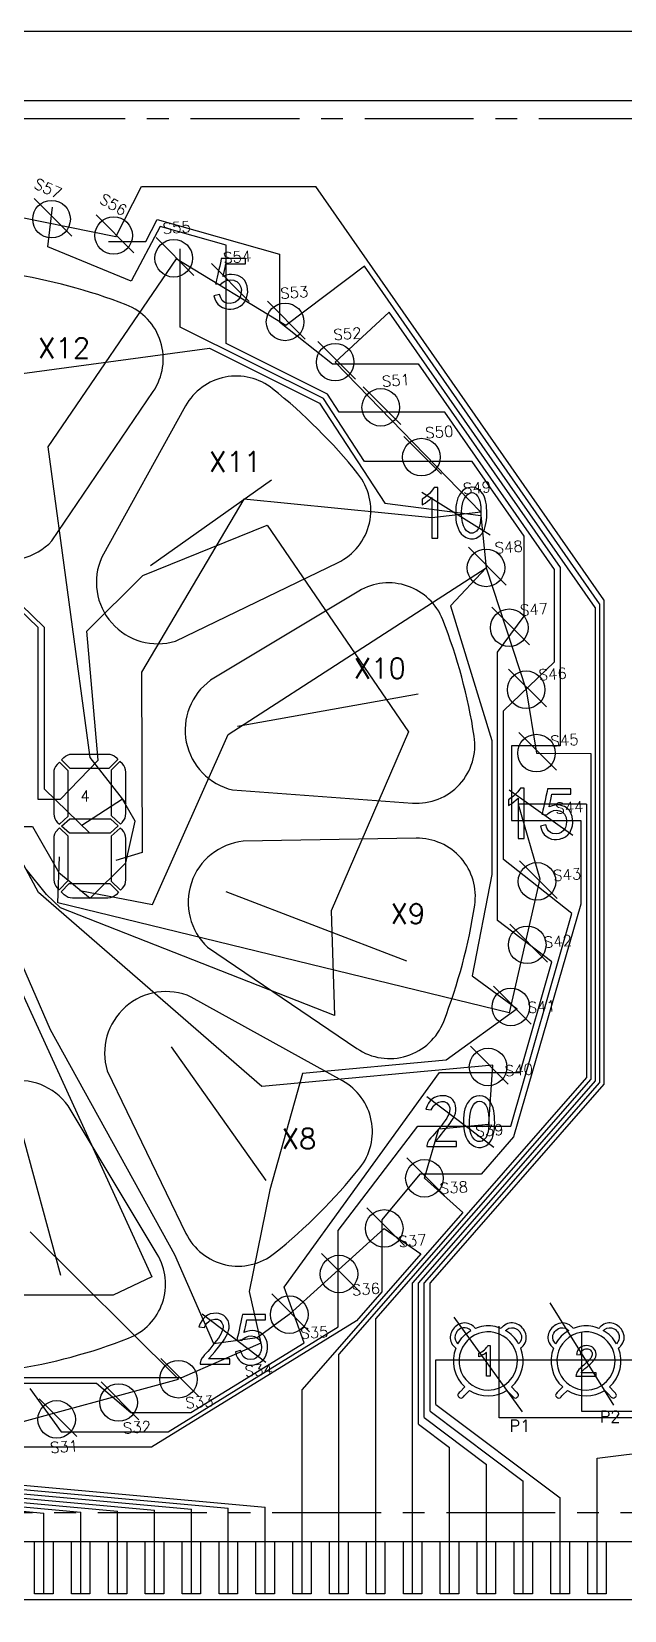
# Model space of a CAD drawing. Header units: millimetres. Extents: x 1653 to 3206, y -200 to 97.
# Drawn here: x 2412.5 to 2433, y -40.4 to 14 of the extents above; entities that cross this region are included whole.
import ezdxf
from ezdxf.enums import TextEntityAlignment as Align

# ---------------------------------------------------------------- set-up
doc = ezdxf.new("R2010")
doc.units = ezdxf.units.MM
doc.header["$LTSCALE"] = 3
doc.linetypes.add('CENTER', pattern=[2, 1.25, -0.25, 0.25, -0.25])
for name, color, linetype in [('COM', 1, 'Continuous'), ('DIM', 4, 'Continuous'), ('SEG', 3, 'Continuous')]:
    doc.layers.add(name, color=color, linetype=linetype)
doc.styles.add('romans', font='romans.shx')

msp = doc.modelspace()

# ---------------------------------------------------------------- linework, layer by layer
at = {"linetype": 'Continuous'}
msp.add_lwpolyline([(2378.323, -0.981), (2378.323, -24.981), (2393.323, -39.981), (2478.323, -39.981), (2493.323, -24.981), (2493.323, -0.981), (2478.323, 14.019), (2393.323, 14.019)], close=True, dxfattribs=at)
at = {"linetype": 'CENTER'}
msp.add_lwpolyline([(2469.762, 11.019), (2402.823, 11.019, 0.895837), (2402.823, -36.981), (2469.762, -36.981, 0.856686)], format="xyb", close=True, dxfattribs=at)
for points in [[(2419.911, 6.202), (2419.074, 6.202), (2419.055, 6.115), (2419.017, 5.945), (2418.982, 5.794), (2418.954, 5.665), (2418.928, 5.557), (2418.908, 5.47), (2418.892, 5.403), (2418.88, 5.357), (2418.873, 5.332), (2419.053, 5.312), (2419.091, 5.356), (2419.175, 5.418), (2419.276, 5.454), (2419.294, 5.458), (2419.406, 5.469), (2419.508, 5.454), (2419.516, 5.452), (2419.61, 5.407), (2419.689, 5.332), (2419.704, 5.31), (2419.744, 5.218), (2419.764, 5.11), (2419.763, 5.079), (2419.75, 4.973), (2419.721, 4.877), (2419.709, 4.854), (2419.646, 4.77), (2419.562, 4.706), (2419.487, 4.673), (2419.383, 4.656), (2419.265, 4.666), (2419.254, 4.668), (2419.175, 4.7), (2419.107, 4.761), (2419.053, 4.851), (2419.01, 4.968), (2418.819, 4.918), (2418.85, 4.811), (2418.895, 4.714), (2418.951, 4.635), (2419.021, 4.575), (2419.114, 4.518), (2419.214, 4.48), (2419.318, 4.463), (2419.396, 4.462), (2419.504, 4.475), (2419.604, 4.503), (2419.624, 4.511), (2419.721, 4.559), (2419.806, 4.624), (2419.821, 4.639), (2419.886, 4.717), (2419.933, 4.817), (2419.939, 4.835), (2419.969, 4.937), (2419.986, 5.04), (2419.986, 5.043), (2419.981, 5.15), (2419.964, 5.252), (2419.928, 5.345), (2419.879, 5.444), (2419.862, 5.467), (2419.787, 5.537), (2419.689, 5.596), (2419.639, 5.614), (2419.533, 5.641), (2419.424, 5.657), (2419.342, 5.65), (2419.238, 5.627), (2419.127, 5.585), (2419.133, 5.605), (2419.158, 5.69), (2419.183, 5.788), (2419.208, 5.897), (2419.234, 6.02), (2419.911, 6.02)], [(2426.53, -1.684), (2426.409, -1.684), (2426.375, -1.731), (2426.311, -1.81), (2426.241, -1.886), (2426.164, -1.957), (2426.083, -2.025), (2425.995, -2.088), (2425.995, -2.28), (2426.091, -2.219), (2426.179, -2.157), (2426.258, -2.093), (2426.327, -2.028), (2426.327, -3.423), (2426.53, -3.423)], [(2427.711, -1.674), (2427.692, -1.675), (2427.585, -1.688), (2427.491, -1.721), (2427.408, -1.775), (2427.406, -1.777), (2427.333, -1.849), (2427.273, -1.933), (2427.226, -2.028), (2427.221, -2.041), (2427.192, -2.125), (2427.17, -2.224), (2427.154, -2.332), (2427.146, -2.453), (2427.146, -2.46), (2427.144, -2.587), (2427.146, -2.699), (2427.153, -2.795), (2427.165, -2.878), (2427.167, -2.884), (2427.191, -2.987), (2427.225, -3.086), (2427.267, -3.18), (2427.278, -3.202), (2427.336, -3.281), (2427.413, -3.348), (2427.509, -3.404), (2427.558, -3.426), (2427.656, -3.451), (2427.754, -3.451), (2427.852, -3.423), (2427.909, -3.396), (2427.99, -3.337), (2428.059, -3.263), (2428.115, -3.171), (2428.137, -3.116), (2428.165, -3.026), (2428.187, -2.926), (2428.205, -2.816), (2428.216, -2.696), (2428.218, -2.6), (2428.216, -2.489), (2428.21, -2.385), (2428.201, -2.284), (2428.185, -2.189), (2428.185, -2.188), (2428.159, -2.082), (2428.122, -1.985), (2428.074, -1.896), (2428.014, -1.815), (2427.985, -1.786), (2427.9, -1.723), (2427.809, -1.686)], [(2427.733, -3.25), (2427.64, -3.25), (2427.55, -3.201), (2427.515, -3.17), (2427.458, -3.097), (2427.412, -3.003), (2427.378, -2.888), (2427.364, -2.818), (2427.351, -2.721), (2427.346, -2.617), (2427.348, -2.508), (2427.358, -2.392), (2427.36, -2.374), (2427.379, -2.252), (2427.408, -2.148), (2427.444, -2.059), (2427.489, -1.988), (2427.536, -1.93), (2427.618, -1.874), (2427.711, -1.856), (2427.761, -1.866), (2427.843, -1.913), (2427.913, -1.997), (2427.954, -2.086), (2427.985, -2.184), (2428.004, -2.291), (2428.006, -2.327), (2428.011, -2.427), (2428.013, -2.534), (2428.014, -2.645), (2428.013, -2.704), (2428.004, -2.811), (2427.988, -2.914), (2427.963, -3.009), (2427.92, -3.104), (2427.859, -3.182), (2427.782, -3.231)], [(2413.712, -10.933), (2413.78, -10.895), (2413.854, -10.871), (2413.931, -10.862), (2413.943, -10.862), (2415.157, -10.862), (2415.234, -10.869), (2415.309, -10.891), (2415.378, -10.926), (2415.439, -10.974), (2415.447, -10.982), (2415.513, -11.048), (2415.199, -11.363), (2413.872, -11.363), (2413.572, -11.063), (2413.652, -10.982)], [(2413.375, -13.145), (2413.425, -13.204), (2413.497, -13.277), (2413.805, -12.997), (2413.805, -11.436), (2413.505, -11.136), (2413.425, -11.217), (2413.417, -11.225), (2413.369, -11.286), (2413.333, -11.355), (2413.311, -11.43), (2413.304, -11.507), (2413.304, -12.914), (2413.304, -12.925), (2413.314, -13.003), (2413.338, -13.076)], [(2415.786, -12.914), (2415.786, -11.48), (2415.776, -11.401), (2415.752, -11.327), (2415.715, -11.259), (2415.665, -11.199), (2415.583, -11.118), (2415.285, -11.417), (2415.285, -12.979), (2415.598, -13.272), (2415.665, -13.205), (2415.674, -13.196), (2415.721, -13.135), (2415.757, -13.066), (2415.778, -12.991)], [(2429.501, -12.035), (2429.381, -12.035), (2429.346, -12.082), (2429.282, -12.161), (2429.212, -12.237), (2429.136, -12.308), (2429.054, -12.375), (2428.966, -12.439), (2428.966, -12.632), (2429.062, -12.571), (2429.15, -12.508), (2429.23, -12.444), (2429.299, -12.378), (2429.299, -13.774), (2429.501, -13.774)], [(2431.107, -12.065), (2430.309, -12.065), (2430.291, -12.152), (2430.254, -12.323), (2430.222, -12.474), (2430.194, -12.603), (2430.17, -12.71), (2430.15, -12.798), (2430.135, -12.864), (2430.125, -12.911), (2430.117, -12.935), (2430.289, -12.955), (2430.325, -12.912), (2430.406, -12.85), (2430.501, -12.813), (2430.519, -12.809), (2430.626, -12.799), (2430.723, -12.813), (2430.729, -12.816), (2430.819, -12.861), (2430.894, -12.935), (2430.909, -12.957), (2430.947, -13.049), (2430.966, -13.158), (2430.965, -13.189), (2430.953, -13.295), (2430.925, -13.39), (2430.913, -13.414), (2430.853, -13.497), (2430.773, -13.562), (2430.702, -13.595), (2430.604, -13.611), (2430.491, -13.602), (2430.481, -13.6), (2430.405, -13.568), (2430.34, -13.507), (2430.289, -13.417), (2430.249, -13.299), (2430.067, -13.35), (2430.096, -13.456), (2430.138, -13.553), (2430.193, -13.633), (2430.259, -13.693), (2430.347, -13.75), (2430.442, -13.788), (2430.541, -13.804), (2430.615, -13.805), (2430.719, -13.793), (2430.814, -13.764), (2430.833, -13.757), (2430.926, -13.708), (2431.006, -13.643), (2431.02, -13.629), (2431.082, -13.55), (2431.127, -13.451), (2431.133, -13.432), (2431.162, -13.33), (2431.177, -13.228), (2431.177, -13.225), (2431.172, -13.117), (2431.157, -13.016), (2431.123, -12.923), (2431.076, -12.824), (2431.06, -12.8), (2430.988, -12.731), (2430.894, -12.672), (2430.847, -12.653), (2430.746, -12.626), (2430.642, -12.611), (2430.565, -12.617), (2430.464, -12.641), (2430.359, -12.682), (2430.365, -12.663), (2430.389, -12.578), (2430.413, -12.48), (2430.437, -12.37), (2430.46, -12.247), (2431.107, -12.247)], [(2413.375, -15.414), (2413.425, -15.474), (2413.487, -15.536), (2413.805, -15.217), (2413.805, -13.691), (2413.503, -13.408), (2413.425, -13.486), (2413.417, -13.494), (2413.369, -13.555), (2413.333, -13.625), (2413.311, -13.699), (2413.304, -13.777), (2413.304, -15.183), (2413.304, -15.195), (2413.314, -15.272), (2413.338, -15.346)], [(2415.526, -13.339), (2415.246, -13.59), (2413.843, -13.59), (2413.575, -13.34), (2413.852, -13.089), (2415.257, -13.089)], [(2415.665, -13.486), (2415.592, -13.413), (2415.285, -13.689), (2415.285, -15.237), (2415.601, -15.553), (2415.668, -15.486), (2415.721, -15.419), (2415.757, -15.35), (2415.778, -15.275), (2415.786, -15.198), (2415.786, -13.777), (2415.786, -13.765), (2415.776, -13.688), (2415.753, -13.614), (2415.715, -13.546)], [(2415.388, -15.755), (2415.32, -15.793), (2415.246, -15.817), (2415.169, -15.826), (2415.157, -15.826), (2413.946, -15.826), (2413.869, -15.819), (2413.794, -15.797), (2413.725, -15.761), (2413.664, -15.713), (2413.557, -15.606), (2413.838, -15.324), (2415.232, -15.324), (2415.531, -15.623), (2415.448, -15.705)], [(2426.728, -22.627), (2426.619, -22.633), (2426.61, -22.634), (2426.504, -22.651), (2426.41, -22.688), (2426.327, -22.744), (2426.267, -22.804), (2426.21, -22.883), (2426.158, -22.978), (2426.114, -23.088), (2426.306, -23.118), (2426.331, -23.059), (2426.386, -22.972), (2426.458, -22.905), (2426.468, -22.897), (2426.559, -22.848), (2426.659, -22.825), (2426.749, -22.831), (2426.841, -22.875), (2426.906, -22.953), (2426.942, -23.047), (2426.943, -23.083), (2426.93, -23.179), (2426.892, -23.29), (2426.875, -23.325), (2426.835, -23.398), (2426.78, -23.483), (2426.711, -23.578), (2426.629, -23.685), (2426.561, -23.772), (2426.486, -23.864), (2426.416, -23.945), (2426.353, -24.013), (2426.296, -24.069), (2426.289, -24.074), (2426.219, -24.157), (2426.174, -24.247), (2426.154, -24.342), (2426.154, -24.382), (2427.174, -24.382), (2427.174, -24.2), (2426.447, -24.2), (2426.482, -24.161), (2426.571, -24.055), (2426.654, -23.957), (2426.73, -23.865), (2426.797, -23.782), (2426.858, -23.703), (2426.91, -23.633), (2426.955, -23.57), (2426.993, -23.513), (2427.053, -23.414), (2427.103, -23.316), (2427.136, -23.224), (2427.154, -23.139), (2427.155, -23.073), (2427.144, -22.967), (2427.114, -22.875), (2427.106, -22.86), (2427.044, -22.771), (2426.972, -22.704), (2426.895, -22.666), (2426.801, -22.633)], [(2427.982, -22.633), (2427.963, -22.634), (2427.856, -22.647), (2427.762, -22.68), (2427.679, -22.734), (2427.677, -22.736), (2427.604, -22.808), (2427.544, -22.892), (2427.497, -22.987), (2427.492, -22.999), (2427.463, -23.084), (2427.44, -23.182), (2427.425, -23.291), (2427.417, -23.412), (2427.417, -23.419), (2427.415, -23.546), (2427.417, -23.658), (2427.424, -23.754), (2427.436, -23.836), (2427.438, -23.843), (2427.462, -23.946), (2427.496, -24.045), (2427.538, -24.139), (2427.549, -24.161), (2427.607, -24.239), (2427.684, -24.307), (2427.78, -24.362), (2427.829, -24.385), (2427.927, -24.41), (2428.025, -24.41), (2428.123, -24.382), (2428.18, -24.355), (2428.261, -24.296), (2428.33, -24.222), (2428.386, -24.13), (2428.408, -24.075), (2428.435, -23.985), (2428.458, -23.885), (2428.476, -23.774), (2428.487, -23.655), (2428.489, -23.558), (2428.487, -23.448), (2428.481, -23.344), (2428.472, -23.243), (2428.456, -23.148), (2428.456, -23.147), (2428.43, -23.041), (2428.393, -22.944), (2428.344, -22.855), (2428.285, -22.774), (2428.256, -22.745), (2428.171, -22.682), (2428.08, -22.645)], [(2428.004, -24.208), (2427.911, -24.208), (2427.821, -24.16), (2427.785, -24.129), (2427.729, -24.055), (2427.683, -23.961), (2427.649, -23.847), (2427.635, -23.776), (2427.622, -23.679), (2427.617, -23.576), (2427.619, -23.466), (2427.628, -23.351), (2427.631, -23.333), (2427.65, -23.211), (2427.679, -23.107), (2427.715, -23.018), (2427.76, -22.947), (2427.807, -22.889), (2427.889, -22.833), (2427.982, -22.815), (2428.031, -22.825), (2428.114, -22.871), (2428.184, -22.956), (2428.225, -23.045), (2428.256, -23.143), (2428.275, -23.25), (2428.277, -23.286), (2428.281, -23.386), (2428.284, -23.492), (2428.285, -23.604), (2428.284, -23.663), (2428.275, -23.77), (2428.259, -23.873), (2428.234, -23.968), (2428.191, -24.063), (2428.13, -24.141), (2428.053, -24.19)], [(2419.364, -31.877), (2419.364, -31.695), (2418.638, -31.695), (2418.672, -31.655), (2418.762, -31.549), (2418.845, -31.451), (2418.92, -31.36), (2418.987, -31.275), (2419.048, -31.198), (2419.101, -31.128), (2419.145, -31.064), (2419.184, -31.007), (2419.244, -30.909), (2419.293, -30.809), (2419.326, -30.719), (2419.345, -30.633), (2419.346, -30.567), (2419.335, -30.462), (2419.305, -30.37), (2419.296, -30.355), (2419.234, -30.265), (2419.163, -30.198), (2419.086, -30.16), (2418.991, -30.127), (2418.919, -30.122), (2418.81, -30.127), (2418.8, -30.127), (2418.695, -30.145), (2418.601, -30.182), (2418.517, -30.238), (2418.457, -30.298), (2418.4, -30.377), (2418.349, -30.472), (2418.304, -30.582), (2418.497, -30.612), (2418.521, -30.554), (2418.577, -30.466), (2418.648, -30.4), (2418.659, -30.392), (2418.75, -30.342), (2418.85, -30.32), (2418.94, -30.326), (2419.032, -30.37), (2419.097, -30.447), (2419.133, -30.542), (2419.134, -30.577), (2419.121, -30.674), (2419.082, -30.785), (2419.066, -30.819), (2419.026, -30.893), (2418.971, -30.977), (2418.902, -31.073), (2418.82, -31.178), (2418.752, -31.266), (2418.676, -31.358), (2418.607, -31.439), (2418.544, -31.507), (2418.486, -31.563), (2418.48, -31.569), (2418.41, -31.652), (2418.364, -31.74), (2418.345, -31.836), (2418.345, -31.877)], [(2420.597, -30.168), (2419.799, -30.168), (2419.781, -30.255), (2419.744, -30.425), (2419.712, -30.576), (2419.684, -30.705), (2419.66, -30.813), (2419.64, -30.9), (2419.625, -30.966), (2419.615, -31.012), (2419.607, -31.037), (2419.779, -31.057), (2419.815, -31.014), (2419.896, -30.952), (2419.991, -30.916), (2420.009, -30.912), (2420.116, -30.9), (2420.213, -30.916), (2420.219, -30.918), (2420.309, -30.963), (2420.384, -31.037), (2420.399, -31.059), (2420.437, -31.151), (2420.456, -31.26), (2420.455, -31.291), (2420.443, -31.397), (2420.415, -31.492), (2420.403, -31.516), (2420.343, -31.6), (2420.263, -31.664), (2420.192, -31.697), (2420.094, -31.714), (2419.981, -31.704), (2419.971, -31.702), (2419.895, -31.67), (2419.83, -31.609), (2419.779, -31.519), (2419.739, -31.401), (2419.557, -31.452), (2419.586, -31.558), (2419.628, -31.656), (2419.683, -31.735), (2419.749, -31.795), (2419.837, -31.852), (2419.932, -31.89), (2420.031, -31.907), (2420.105, -31.908), (2420.209, -31.895), (2420.304, -31.866), (2420.323, -31.859), (2420.416, -31.811), (2420.496, -31.745), (2420.51, -31.731), (2420.572, -31.653), (2420.617, -31.553), (2420.623, -31.535), (2420.652, -31.432), (2420.667, -31.33), (2420.667, -31.327), (2420.662, -31.22), (2420.647, -31.118), (2420.613, -31.025), (2420.566, -30.926), (2420.55, -30.902), (2420.478, -30.833), (2420.384, -30.774), (2420.337, -30.756), (2420.236, -30.728), (2420.132, -30.713), (2420.055, -30.72), (2419.954, -30.743), (2419.849, -30.785), (2419.855, -30.765), (2419.879, -30.68), (2419.903, -30.582), (2419.927, -30.472), (2419.95, -30.35), (2420.597, -30.35)], [(2412.645, -39.781), (2412.645, -37.981), (2413.28, -37.981), (2413.28, -39.781)], [(2413.915, -39.781), (2413.915, -37.981), (2414.55, -37.981), (2414.55, -39.781)], [(2415.185, -39.781), (2415.185, -37.981), (2415.82, -37.981), (2415.82, -39.781)], [(2416.455, -39.781), (2416.455, -37.981), (2417.09, -37.981), (2417.09, -39.781)], [(2417.725, -39.781), (2417.725, -37.981), (2418.36, -37.981), (2418.36, -39.781)], [(2418.995, -39.781), (2418.995, -37.981), (2419.63, -37.981), (2419.63, -39.781)], [(2420.265, -39.781), (2420.265, -37.981), (2420.9, -37.981), (2420.9, -39.781)], [(2421.535, -39.781), (2421.535, -37.981), (2422.17, -37.981), (2422.17, -39.781)], [(2422.805, -39.781), (2422.805, -37.981), (2423.44, -37.981), (2423.44, -39.781)], [(2424.075, -39.781), (2424.075, -37.981), (2424.71, -37.981), (2424.71, -39.781)], [(2425.345, -39.781), (2425.345, -37.981), (2425.98, -37.981), (2425.98, -39.781)], [(2426.615, -39.781), (2426.615, -37.981), (2427.25, -37.981), (2427.25, -39.781)], [(2427.885, -39.781), (2427.885, -37.981), (2428.52, -37.981), (2428.52, -39.781)], [(2429.155, -39.781), (2429.155, -37.981), (2429.79, -37.981), (2429.79, -39.781)], [(2430.425, -39.781), (2430.425, -37.981), (2431.06, -37.981), (2431.06, -39.781)], [(2431.695, -39.781), (2431.695, -37.981), (2432.33, -37.981), (2432.33, -39.781)]]:
    msp.add_lwpolyline(points, close=True)
for points in [[(2411.787, 5.679, 0.464472), (2409.486, 3.667), (2409.59, -2.289, 0.643485), (2413.238, -3.519), (2416.729, 1.623, 0.482284), (2415.797, 4.611, 0.0547)], [(2420.842, 1.718, 0.464472), (2417.843, 1.126), (2414.955, -4.084, 0.643485), (2417.5, -6.973), (2423.093, -4.266, 0.482284), (2423.78, -1.212, 0.0547)], [(2426.703, -6.24, 0.464472), (2423.81, -5.253), (2418.703, -8.321, 0.643485), (2419.463, -12.095), (2425.66, -12.548, 0.482284), (2427.782, -10.246, 0.0547)], [(2427.8, -16.062, 0.464472), (2425.788, -13.761), (2419.831, -13.864, 0.643485), (2418.602, -17.513), (2423.743, -21.003, 0.482284), (2426.731, -20.071, 0.0547)], [(2423.839, -25.116, 0.464472), (2423.247, -22.118), (2418.037, -19.229, 0.643485), (2415.147, -21.774), (2417.854, -27.368, 0.482284), (2420.908, -28.055, 0.0547)], [(2415.881, -30.977, 0.464472), (2416.867, -28.085), (2413.8, -22.978, 0.643485), (2410.025, -23.737), (2409.573, -29.935, 0.482284), (2411.874, -32.057, 0.0547)], [(2426.975, -30.82, 0.263924), (2427.058, -31.235, 0.05139), (2427.146, -31.321, 0.313494), (2427.461, -32.658), (2427.297, -32.821, 0.028654), (2427.242, -32.881, 0.02584), (2427.232, -32.897, 0.37713), (2427.242, -32.993, 0.079179), (2427.29, -33.03, 0.280677), (2427.371, -33.03, 0.077129), (2427.413, -32.994, -0.005709), (2427.459, -32.943), (2427.622, -32.78, 0.28954), (2428.908, -32.78), (2429.071, -32.943, -0.018175), (2429.108, -32.983), (2429.116, -32.993, 0.055985), (2429.153, -33.026, 0.300846), (2429.239, -33.031, 0.080674), (2429.287, -32.995, 0.317747), (2429.307, -32.914, 0.107409), (2429.259, -32.847, 0.004445), (2429.233, -32.821), (2429.069, -32.658, 0.313494), (2429.384, -31.321, 0.042872), (2429.463, -31.246, 0.302661), (2429.538, -30.772, 0.209217), (2429.213, -30.474, 0.270778), (2428.788, -30.561, 0.047315), (2428.708, -30.644, 0.021781), (2428.579, -30.6, 0.150408), (2427.958, -30.597, 0.02318), (2427.823, -30.644, 0.045946), (2427.744, -30.562, 0.302012), (2427.27, -30.493, 0.209477)], [(2427.176, -31.119, 0.042316), (2427.218, -31.17, -0.142816), (2427.672, -30.716, 0.049341), (2427.613, -30.669, 0.268904), (2427.315, -30.648, 0.160211), (2427.156, -30.8, 0.289223)], [(2429.268, -31.763, 2.414605), (2428.265, -32.766, 0.414094)], [(2429.312, -31.17, 0.14274), (2428.858, -30.716, -0.035863), (2428.902, -30.679, -0.296562), (2429.228, -30.654, -0.160212), (2429.381, -30.813, -0.268924), (2429.36, -31.111, -0.049335)], [(2432.44, -32.943, -0.01823), (2432.476, -32.983), (2432.485, -32.993, 0.05603), (2432.522, -33.026, 0.301348), (2432.608, -33.031, 0.080266), (2432.656, -32.995, 0.317606), (2432.675, -32.914, 0.088835), (2432.646, -32.868, 0.017769), (2432.602, -32.821), (2432.438, -32.658, 0.313387), (2432.753, -31.321, 0.042874), (2432.832, -31.246, 0.302625), (2432.907, -30.772, 0.209215), (2432.582, -30.474, 0.270789), (2432.157, -30.561, 0.047312), (2432.076, -30.644, 0.021782), (2431.948, -30.6, 0.150394), (2431.327, -30.597, 0.023168), (2431.192, -30.644, 0.04595), (2431.113, -30.562, 0.30205), (2430.639, -30.493, 0.209454), (2430.344, -30.82, 0.263908), (2430.427, -31.235, 0.051395), (2430.515, -31.321, 0.313387), (2430.83, -32.658), (2430.666, -32.821, 0.028457), (2430.611, -32.881, 0.025792), (2430.601, -32.897, 0.377004), (2430.611, -32.993, 0.079563), (2430.658, -33.03, 0.28026), (2430.74, -33.03, 0.077052), (2430.781, -32.994, -0.005663), (2430.828, -32.943), (2430.991, -32.78, 0.289519), (2432.277, -32.78)], [(2431.041, -30.716, 0.142835), (2430.587, -31.17, -0.042311), (2430.545, -31.119, -0.289183), (2430.525, -30.8, -0.160229), (2430.684, -30.648, -0.268927), (2430.982, -30.669, -0.049337)], [(2432.637, -31.763, 2.414511), (2431.634, -32.766, 0.414113)], [(2432.681, -31.17, 0.142908), (2432.227, -30.716, -0.035853), (2432.271, -30.679, -0.29652), (2432.597, -30.654, -0.160233), (2432.749, -30.813, -0.268899), (2432.728, -31.111, -0.049329)], [(2428.201, -32.29), (2428.201, -31.469, -0.054788), (2428.081, -31.556, -0.046354), (2427.943, -31.624), (2427.943, -31.499, 0.073159), (2428.133, -31.375, 0.098203), (2428.247, -31.236), (2428.33, -31.236), (2428.33, -32.29)], [(2431.981, -32.166), (2431.466, -32.166, -0.057124), (2431.522, -32.095, -0.0209), (2431.67, -31.964, 0.030691), (2431.867, -31.781, 0.081441), (2431.955, -31.649, 0.099363), (2431.98, -31.527, 0.214259), (2431.892, -31.32, 0.161754), (2431.718, -31.24, 0.055241), (2431.606, -31.238, 0.164847), (2431.41, -31.317, 0.160953), (2431.32, -31.481, 0.030652), (2431.311, -31.54), (2431.444, -31.553, -0.120688), (2431.471, -31.438, -0.244997), (2431.614, -31.345, -0.034763), (2431.652, -31.343, -0.197143), (2431.792, -31.395, -0.211298), (2431.847, -31.523, -0.136006), (2431.812, -31.642, -0.05508), (2431.752, -31.722, -0.03436), (2431.556, -31.902, 0.042512), (2431.387, -32.061, 0.08733), (2431.302, -32.201, 0.100923), (2431.287, -32.29), (2431.981, -32.29)]]:
    msp.add_lwpolyline(points, format="xyb", close=True)
msp.add_lwpolyline([(2391.323, -37.981), (2480.323, -37.981)])
for centre in [(2413.228, 7.559), (2415.367, 6.996), (2417.435, 6.212), (2421.27, 4.02), (2422.994, 2.635), (2424.565, 1.078), (2425.964, -0.635), (2428.189, -4.451), (2428.99, -6.512), (2429.571, -8.646), (2429.927, -10.829), (2429.945, -15.246), (2429.609, -17.432), (2429.045, -19.571), (2428.261, -21.639), (2426.069, -25.473), (2424.684, -27.198), (2423.127, -28.768), (2421.414, -30.167), (2417.598, -32.392), (2415.537, -33.193), (2413.403, -33.775)]:
    msp.add_circle(centre, 0.647)
at = {"layer": 'COM', "color": 40, "ltscale": 5.567185}
for p, q in [((2413.102, 6.605), (2413.262, 7.971)), ((2416.971, 7.307), (2415.972, 5.427)), ((2419.235, 6.665), (2416.971, 7.307)), ((2415.972, 5.427), (2413.102, 6.605)), ((2419.235, 3.278), (2419.235, 6.665)), ((2422.727, 1.534), (2419.235, 3.278)), ((2423.136, 0.907), (2422.727, 1.534)), ((2426.775, 0.907), (2423.136, 0.907)), ((2430.545, -4.501), (2426.775, 0.907)), ((2430.545, -7.685), (2430.545, -4.501)), ((2428.786, -9.377), (2430.545, -7.685)), ((2428.786, -14.493), (2428.786, -9.377)), ((2431.147, -16.356), (2428.786, -14.493)), ((2429.039, -23.672), (2431.147, -16.356)), ((2423.101, -27.269), (2425.843, -23.672)), ((2425.843, -23.672), (2429.039, -23.672)), ((2423.101, -30.589), (2423.101, -27.269)), ((2417.239, -34.205), (2423.101, -30.589)), ((2431.493, -33.5), (2431.493, -30.763)), ((2412.477, -32.709), (2413.562, -34.205)), ((2437.827, -33.5), (2431.493, -33.5)), ((2413.562, -34.205), (2417.239, -34.205))]:
    msp.add_line(p, q, dxfattribs=at)
at = {"layer": 'COM', "color": 225, "ltscale": 5.567185}
for p, q in [((2416.472, 6.795), (2416.87, 7.544)), ((2416.87, 7.544), (2421.08, 6.349)), ((2415.189, 6.795), (2416.472, 6.795)), ((2421.08, 6.349), (2421.08, 4.028)), ((2421.08, 4.028), (2422.897, 2.576)), ((2422.897, 2.576), (2425.856, 2.576)), ((2425.856, 2.576), (2430.745, -4.438)), ((2430.745, -4.438), (2430.745, -10.582)), ((2430.745, -10.582), (2429.067, -10.582)), ((2429.067, -10.582), (2429.067, -13.146)), ((2429.067, -13.146), (2431.45, -13.146)), ((2431.45, -13.146), (2431.45, -16.026)), ((2431.45, -16.026), (2429.139, -24.046)), ((2429.139, -24.046), (2428.019, -25.326)), ((2425.91, -25.326), (2424.6, -26.905)), ((2428.019, -25.326), (2425.91, -25.326)), ((2424.6, -26.905), (2424.6, -29.38)), ((2424.6, -29.38), (2423.725, -30.381)), ((2423.725, -30.381), (2416.67, -34.733)), ((2428.638, -33.719), (2428.638, -30.568)), ((2438.785, -33.719), (2428.638, -33.719)), ((2416.67, -34.733), (2412.137, -34.733))]:
    msp.add_line(p, q, dxfattribs=at)
at = {"layer": 'COM', "color": 6, "ltscale": 5.567185}
for p, q in [((2417.654, 3.843), (2417.654, 6.541)), ((2422.589, 1.38), (2417.654, 3.843)), ((2424.007, -0.79), (2422.589, 1.38)), ((2427.714, -0.79), (2424.007, -0.79)), ((2429.502, -3.354), (2427.714, -0.79)), ((2429.502, -6.116), (2429.502, -3.354)), ((2428.586, -7.356), (2429.502, -6.116)), ((2428.586, -16.597), (2428.586, -7.356)), ((2430.46, -18.019), (2428.586, -16.597)), ((2429.361, -21.832), (2430.46, -18.019)), ((2421.234, -29.227), (2426.583, -21.832)), ((2426.583, -21.832), (2429.361, -21.832)), ((2421.925, -31.138), (2421.234, -29.227)), ((2418.027, -33.543), (2421.925, -31.138)), ((2406.21, -32.529), (2414.775, -32.529)), ((2414.775, -32.529), (2415.962, -33.543)), ((2415.962, -33.543), (2418.027, -33.543))]:
    msp.add_line(p, q, dxfattribs=at)
at = {"layer": 'COM', "color": 5, "ltscale": 5.567185}
for p, q in [((2411.072, 2.091), (2418.668, 3.114)), ((2418.668, 3.114), (2422.451, 1.225)), ((2422.451, 1.225), (2424.706, -2.224)), ((2424.706, -2.224), (2428.014, -2.645)), ((2428.014, -2.645), (2428.189, -4.451)), ((2428.189, -4.451), (2426.964, -5.763)), ((2426.964, -5.763), (2428.386, -10.397)), ((2428.386, -10.397), (2428.386, -15.012)), ((2428.386, -15.012), (2427.708, -18.501)), ((2427.708, -18.501), (2429.261, -19.636)), ((2429.261, -19.636), (2426.819, -21.408)), ((2426.819, -21.408), (2421.87, -21.865)), ((2421.87, -21.865), (2420.75, -25.868)), ((2420.75, -25.868), (2420.034, -29.365)), ((2420.034, -29.365), (2420.437, -31.151)), ((2420.437, -31.151), (2417.697, -32.349)), ((2417.697, -32.349), (2403.916, -32.349))]:
    msp.add_line(p, q, dxfattribs=at)
at = {"layer": 'COM', "color": 2, "ltscale": 5.567185}
for points in [[(2409.208, -3.082), (2412.757, -6.496), (2412.757, -12.414), (2413.536, -12.414), (2414.835, -11.071), (2414.438, -6.634), (2416.367, -4.71), (2420.65, -2.974), (2425.522, -10.093), (2422.854, -16.261), (2422.974, -19.865), (2413.535, -16.154), (2413.057, -15.695), (2412.35, -14.828)], [(2411.907, -18.418), (2416.686, -28.871), (2415.344, -29.492), (2405.682, -29.492)]]:
    msp.add_lwpolyline(points, dxfattribs=at)
at = {"layer": 'COM', "ltscale": 5.567185}
msp.add_lwpolyline([(2407.641, -12.231), (2406.466, -13.444), (2405.166, -13.305), (2404.582, -12.197), (2403.321, -13.444), (2404.237, -14.375), (2405.721, -14.769), (2407.748, -14.62), (2408.69, -14.191), (2408.814, -12.333), (2409.088, -12.394), (2408.922, -15.657), (2407.203, -18.906), (2410.275, -20.095), (2409.18, -17.839), (2410.21, -14.466), (2411.556, -13.36), (2412.569, -13.351), (2413.477, -14.943), (2414.552, -15.826), (2415.786, -14.611), (2416.103, -13.172), (2415.668, -12.412), (2414.265, -13.318)], dxfattribs=at)
at = {"layer": 'DIM'}
for p, q in [((2412.626, 8.271), (2413.924, 6.968)), ((2414.764, 7.708), (2416.063, 6.404)), ((2416.832, 6.924), (2418.131, 5.621)), ((2418.732, 6.028), (2420.03, 4.725)), ((2420.667, 4.731), (2421.965, 3.428)), ((2422.392, 3.347), (2423.69, 2.044)), ((2423.962, 1.79), (2425.26, 0.486)), ((2425.361, 0.077), (2426.659, -1.227)), ((2416.633, -4.373), (2420.806, -1.414)), ((2425.98, -1.841), (2428.337, -3.307)), ((2427.586, -3.739), (2428.884, -5.043)), ((2428.387, -5.801), (2429.685, -7.104)), ((2428.969, -7.934), (2430.267, -9.238)), ((2419.63, -9.898), (2425.855, -8.788)), ((2429.324, -10.117), (2430.622, -11.421)), ((2428.982, -12.093), (2431.182, -13.654)), ((2429.343, -14.535), (2430.641, -15.838)), ((2419.227, -15.591), (2425.453, -17.978)), ((2429.006, -16.72), (2430.304, -18.024)), ((2428.442, -18.859), (2429.741, -20.162)), ((2417.342, -20.945), (2420.606, -25.551)), ((2427.659, -20.927), (2428.957, -22.23)), ((2426.156, -22.653), (2428.461, -24.396)), ((2412.126, -23.601), (2413.539, -28.813)), ((2425.466, -24.762), (2426.764, -26.065)), ((2424.082, -26.486), (2425.38, -27.79)), ((2422.524, -28.057), (2423.823, -29.36)), ((2420.812, -29.456), (2422.11, -30.759)), ((2430.382, -29.766), (2432.581, -33.288)), ((2418.411, -30.137), (2420.609, -31.81)), ((2427.077, -30.25), (2429.433, -33.514)), ((2416.996, -31.681), (2418.294, -32.984)), ((2414.934, -32.482), (2416.232, -33.785)), ((2412.8, -33.063), (2414.099, -34.367))]:
    msp.add_line(p, q, dxfattribs=at)
at = {"layer": 'SEG', "ltscale": 5.567185}
for p, q in [((2415.437, 6.954), (2416.325, 8.682)), ((2416.325, 8.682), (2422.332, 8.682)), ((2432.25, -5.549), (2422.332, 8.682)), ((2415.437, 6.954), (2410.984, 7.855)), ((2417.522, 6.195), (2413.099, -0.277)), ((2421.29, 3.9), (2417.522, 6.195)), ((2423.999, 5.94), (2421.29, 3.9)), ((2432.1, -5.683), (2423.999, 5.94)), ((2424.856, 4.36), (2422.994, 2.635)), ((2431.95, -5.818), (2424.856, 4.36)), ((2422.994, 2.635), (2428.013, -2.534)), ((2413.099, -0.277), (2414.541, -10.976)), ((2419.847, -2.081), (2416.322, -8.041)), ((2426.327, -2.726), (2419.847, -2.081)), ((2428.013, -2.534), (2426.327, -2.726)), ((2409.314, -2.951), (2412.982, -6.508)), ((2419.312, -10.185), (2428.189, -4.451)), ((2428.189, -4.451), (2429.571, -8.646)), ((2431.95, -5.818), (2431.95, -22.117)), ((2432.1, -5.683), (2432.1, -22.173)), ((2432.25, -5.549), (2432.25, -22.229)), ((2412.982, -12.068), (2412.982, -6.508)), ((2416.322, -8.041), (2416.345, -14.248)), ((2429.571, -8.646), (2429.927, -10.829)), ((2416.702, -16.048), (2419.312, -10.185)), ((2429.927, -10.829), (2431.8, -10.841)), ((2431.8, -10.841), (2431.8, -22.06)), ((2414.541, -10.976), (2415.786, -12.562)), ((2412.982, -12.068), (2414.544, -13.59)), ((2431.65, -12.585), (2429.299, -12.585)), ((2429.299, -12.585), (2430.04, -15.16)), ((2431.65, -12.585), (2431.65, -22.004)), ((2412.781, -15.625), (2411.5, -13.256)), ((2413.438, -15.982), (2413.498, -14.407)), ((2416.345, -14.248), (2415.441, -14.526)), ((2430.04, -15.16), (2428.988, -19.777)), ((2413.195, -20.356), (2411.114, -15.592)), ((2420.469, -22.315), (2412.781, -15.625)), ((2414.196, -15.559), (2416.702, -16.048)), ((2428.988, -19.777), (2413.438, -15.982)), ((2417.478, -28.107), (2413.195, -20.356)), ((2428.421, -21.579), (2420.469, -22.315)), ((2428.285, -23.604), (2428.421, -21.579)), ((2431.65, -22.004), (2424.393, -30.3)), ((2431.8, -22.06), (2425.663, -29.076)), ((2431.95, -22.117), (2425.863, -29.076)), ((2432.1, -22.173), (2426.063, -29.075)), ((2432.25, -22.229), (2426.263, -29.074)), ((2426.069, -25.473), (2426.561, -23.772)), ((2426.561, -23.772), (2428.285, -23.604)), ((2427.391, -26.645), (2426.069, -25.473)), ((2427.391, -26.645), (2423.123, -31.524)), ((2417.598, -32.392), (2412.489, -27.315)), ((2424.684, -27.198), (2421.414, -30.167)), ((2424.684, -27.198), (2425.944, -28.072)), ((2418.82, -31.178), (2417.478, -28.107)), ((2425.944, -28.072), (2421.853, -32.748)), ((2425.663, -39.781), (2425.663, -29.076)), ((2425.863, -33.94), (2425.863, -29.076)), ((2426.063, -33.715), (2426.063, -29.075)), ((2426.263, -33.49), (2426.263, -29.074)), ((2421.414, -30.167), (2420.309, -30.963)), ((2424.393, -39.781), (2424.393, -30.3)), ((2420.309, -30.963), (2418.82, -31.178)), ((2423.123, -39.781), (2423.123, -31.524)), ((2426.463, -31.726), (2435.447, -31.726)), ((2426.463, -33.265), (2426.463, -31.726)), ((2411.332, -34.1), (2417.598, -32.392)), ((2421.853, -39.781), (2421.853, -32.748)), ((2426.263, -33.49), (2429.473, -35.902)), ((2426.463, -33.265), (2430.743, -36.481)), ((2425.863, -33.94), (2426.933, -34.744)), ((2426.063, -33.715), (2428.203, -35.323)), ((2432.013, -35.11), (2438.975, -34.25)), ((2426.933, -39.781), (2426.933, -34.744)), ((2428.203, -39.781), (2428.203, -35.323)), ((2432.013, -39.781), (2432.013, -35.11)), ((2404.613, -35.791), (2416.773, -36.9)), ((2404.645, -35.643), (2418.043, -36.865)), ((2404.517, -36.234), (2412.963, -37.004)), ((2404.549, -36.086), (2414.233, -36.969)), ((2404.581, -35.938), (2415.503, -36.935)), ((2409.588, -35.943), (2419.313, -36.83)), ((2411.332, -35.952), (2420.583, -36.795)), ((2429.473, -39.781), (2429.473, -35.902)), ((2414.233, -39.781), (2414.233, -36.969)), ((2415.503, -39.781), (2415.503, -36.935)), ((2416.773, -39.781), (2416.773, -36.9)), ((2418.043, -39.781), (2418.043, -36.865)), ((2419.313, -39.781), (2419.313, -36.83)), ((2420.583, -39.781), (2420.583, -36.795)), ((2430.743, -39.781), (2430.743, -36.481)), ((2412.963, -39.781), (2412.963, -37.004))]:
    msp.add_line(p, q, dxfattribs=at)
msp.add_lwpolyline([(2459.582, -32.923), (2459.582, -34.232), (2443.443, -36.105), (2443.443, -40.354), (2447.875, -40.354), (2460.612, -40.354), (2460.612, -37.535), (2473.809, -37.535), (2484.48, -30.097), (2484.48, 6.791), (2477.308, 11.63), (2409.066, 11.63), (2409.066, -3.145)], dxfattribs=at)

# ---------------------------------------------------------------- texts
at = {"layer": 'DIM', "style": 'romans'}
for s, rotation, p in [('S57', 336, (2413.106, 8.615)), ('S56', 330, (2415.356, 8.059)), ('S55', 4.0052, (2417.535, 7.27)), ('S54', 4.0052, (2419.62, 6.258)), ('S53', 4.0052, (2421.588, 5.034)), ('S52', 4.0052, (2423.417, 3.611)), ('S51', 4.0052, (2425.087, 2.004)), ('S50', 4.0052, (2426.58, 0.232)), ('S49', 4.0052, (2427.879, -1.687)), ('S48', 4.0052, (2428.971, -3.731)), ('S47', 4.0052, (2429.843, -5.879)), ('S46', 4.0052, (2430.486, -8.105)), ('S45', 4.0052, (2430.893, -10.387)), ('S44', 4.0052, (2431.059, -12.698)), ('S43', 4.0052, (2430.983, -15.014)), ('S42', 4.0052, (2430.665, -17.31)), ('S41', 4.0052, (2430.108, -19.56)), ('S40', 4.0052, (2429.32, -21.739)), ('S39', 4.0052, (2428.308, -23.824)), ('S38', 4.0052, (2427.083, -25.791)), ('S37', 4.0052, (2425.66, -27.62)), ('S36', 4.0052, (2424.053, -29.29)), ('S35', 4.0052, (2422.281, -30.783)), ('S34', 4.0052, (2420.362, -32.083)), ('S33', 4.0052, (2418.318, -33.175)), ('S32', 4.0052, (2416.171, -34.047)), ('S31', 4.0052, (2413.661, -34.715))]:
    msp.add_text(s, height=0.377, rotation=rotation, dxfattribs=at).set_placement(p, align=Align.MIDDLE)
for s, height, p in [('X12', 0.7003, (2413.66, 3.125)), ('X11', 0.7003, (2419.55, -0.797)), ('X10', 0.7003, (2424.529, -7.908)), ('4', 0.377, (2414.38, -12.302)), ('X9', 0.7003, (2425.498, -16.357)), ('X8', 0.7003, (2421.749, -24.11)), ('P2', 0.4081, (2432.461, -33.682)), ('P1', 0.4081, (2429.354, -33.998))]:
    msp.add_text(s, height=height, dxfattribs=at).set_placement(p, align=Align.MIDDLE)

doc.saveas('drawing.dxf')
